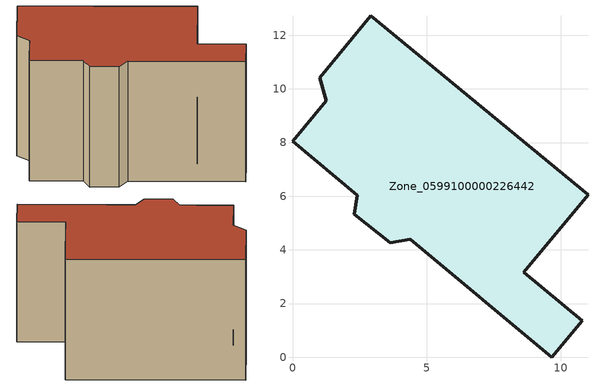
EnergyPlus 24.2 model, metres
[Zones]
Zone_0599100000226442
 floor ground (C_G): 4.38,4.39 3.64,4.26 2.31,5.32 2.41,6.03 0,8.04 1.26,9.56 1.01,10.42 2.92,12.73 11.01,6.05 8.62,3.17 10.8,1.36 9.66,0 z0
 wall outside (C_F): 1.01,10.42 1.26,9.56 0,8.04 2.41,6.03 2.31,5.32 3.64,4.26 4.38,4.39 9.66,0 10.8,1.36 8.62,3.17 11.01,6.05 2.92,12.73 1.01,10.42 z0:8.54
 roof outside (C_R): 8.62,3.17 11.01,6.05 2.92,12.73 1.01,10.42 1.26,9.56 0,8.04 2.41,6.03 2.31,5.32 3.64,4.26 4.38,4.39 9.66,0 10.8,1.36 z8.54
[BUILDING]
Pand.0599100000226442: North Axis=0; Terrain=City; Loads Convergence Tolerance Value=0.04; Temperature Convergence Tolerance Value=0.4; Solar Distribution=FullExterior; Maximum Number of Warmup Days=25; Minimum Number of Warmup Days=1
[Site:Location]
Rotterdam.The.Hague.AP_ZH_NLD Design_Conditions: Latitude=51.96; Longitude=4.45; Time Zone=1; Elevation=-4.5
[SITE:GROUNDTEMPERATURE:BUILDINGSURFACE]
18, 18, 18, 18, 18, 18, 18, 18, 18, 18, 18, 18
[MATERIAL] Thermal Absorptance=0.9; Solar Absorptance=0.7; Visible Absorptance=0.7
Name | Roughness | Thickness | Conductivity | Density | Specific Heat
G.TI.1946 | MediumSmooth | 0.15 | 1 | 540 | 1210
F.TI.1946 | Rough | 0.3 | 0.857143 | 1920 | 840
R.TI.1946 | MediumRough | 0.2 | 0.1 | 1500 | 1000
[CONSTRUCTION]
C_G: G.TI.1946
C_F: F.TI.1946
C_R: R.TI.1946
[ZONE]
Zone_0599100000226442: Type=1; Multiplier=1; Ceiling Height=Autocalculate; Volume=Autocalculate; Floor Area=autocalculate; Part of Total Floor Area=Yes
[ZONEINFILTRATION:DESIGNFLOWRATE]
Infil_Zone_0599100000226442: Zone or ZoneList or Space or SpaceList=Zone_0599100000226442; Schedule=AlwaysOn; Design Flow Rate Calculation Method=Flow/Area; Flow Rate per Floor Area=0.003; Constant Term Coefficient=1; Temperature Term Coefficient=0; Velocity Term Coefficient=0; Velocity Squared Term Coefficient=0
[HVACTEMPLATE:ZONE:IDEALLOADSAIRSYSTEM]
Zone_0599100000226442: Maximum Heating Supply Air Temperature=50; Minimum Cooling Supply Air Temperature=13; Maximum Heating Supply Air Humidity Ratio=0.0156; Minimum Cooling Supply Air Humidity Ratio=0.0077; Heating Limit=NoLimit; Cooling Limit=NoLimit; Dehumidification Control Type=ConstantSensibleHeatRatio; Cooling Sensible Heat Ratio=0.7; Dehumidification Setpoint=60; Humidification Control Type=None; Humidification Setpoint=30; Outdoor Air Method=None; Outdoor Air Flow Rate per Person=0.00944; Outdoor Air Flow Rate per Zone Floor Area=0; Outdoor Air Flow Rate per Zone=0; Demand Controlled Ventilation Type=None; Outdoor Air Economizer Type=NoEconomizer; Heat Recovery Type=None; Sensible Heat Recovery Effectiveness=0.7; Latent Heat Recovery Effectiveness=0.65
[ZONECONTROL:THERMOSTAT]
ThermostatControl_Zone_0599100000226442: Zone or ZoneList=Zone_0599100000226442; Control Type Schedule=DualSetpointControlType; Control 1=Thermostat_Zone_0599100000226442; Temperature Difference Between Cutout And Setpoint=0
[THERMOSTATSETPOINT:DUALSETPOINT]
Thermostat_Zone_0599100000226442: Heating Setpoint Temperature Schedule=HeatingSetpoint_Zone_0599100000226442; Cooling Setpoint Temperature Schedule=CoolingSetpoint_Zone_0599100000226442
[SCHEDULE:COMPACT]
HeatingSetpoint_Zone_0599100000226442: Through: 12/31, For: AllDays, Until: 24:00, 21
CoolingSetpoint_Zone_0599100000226442: Through: 12/31, For: AllDays, Until: 24:00, 24
DualSetpointControlType: Through: 12/31, For: AllDays, Until: 24:00, 4
AlwaysOn: Through: 12/31, For: AllDays, Until: 24:00, 1
